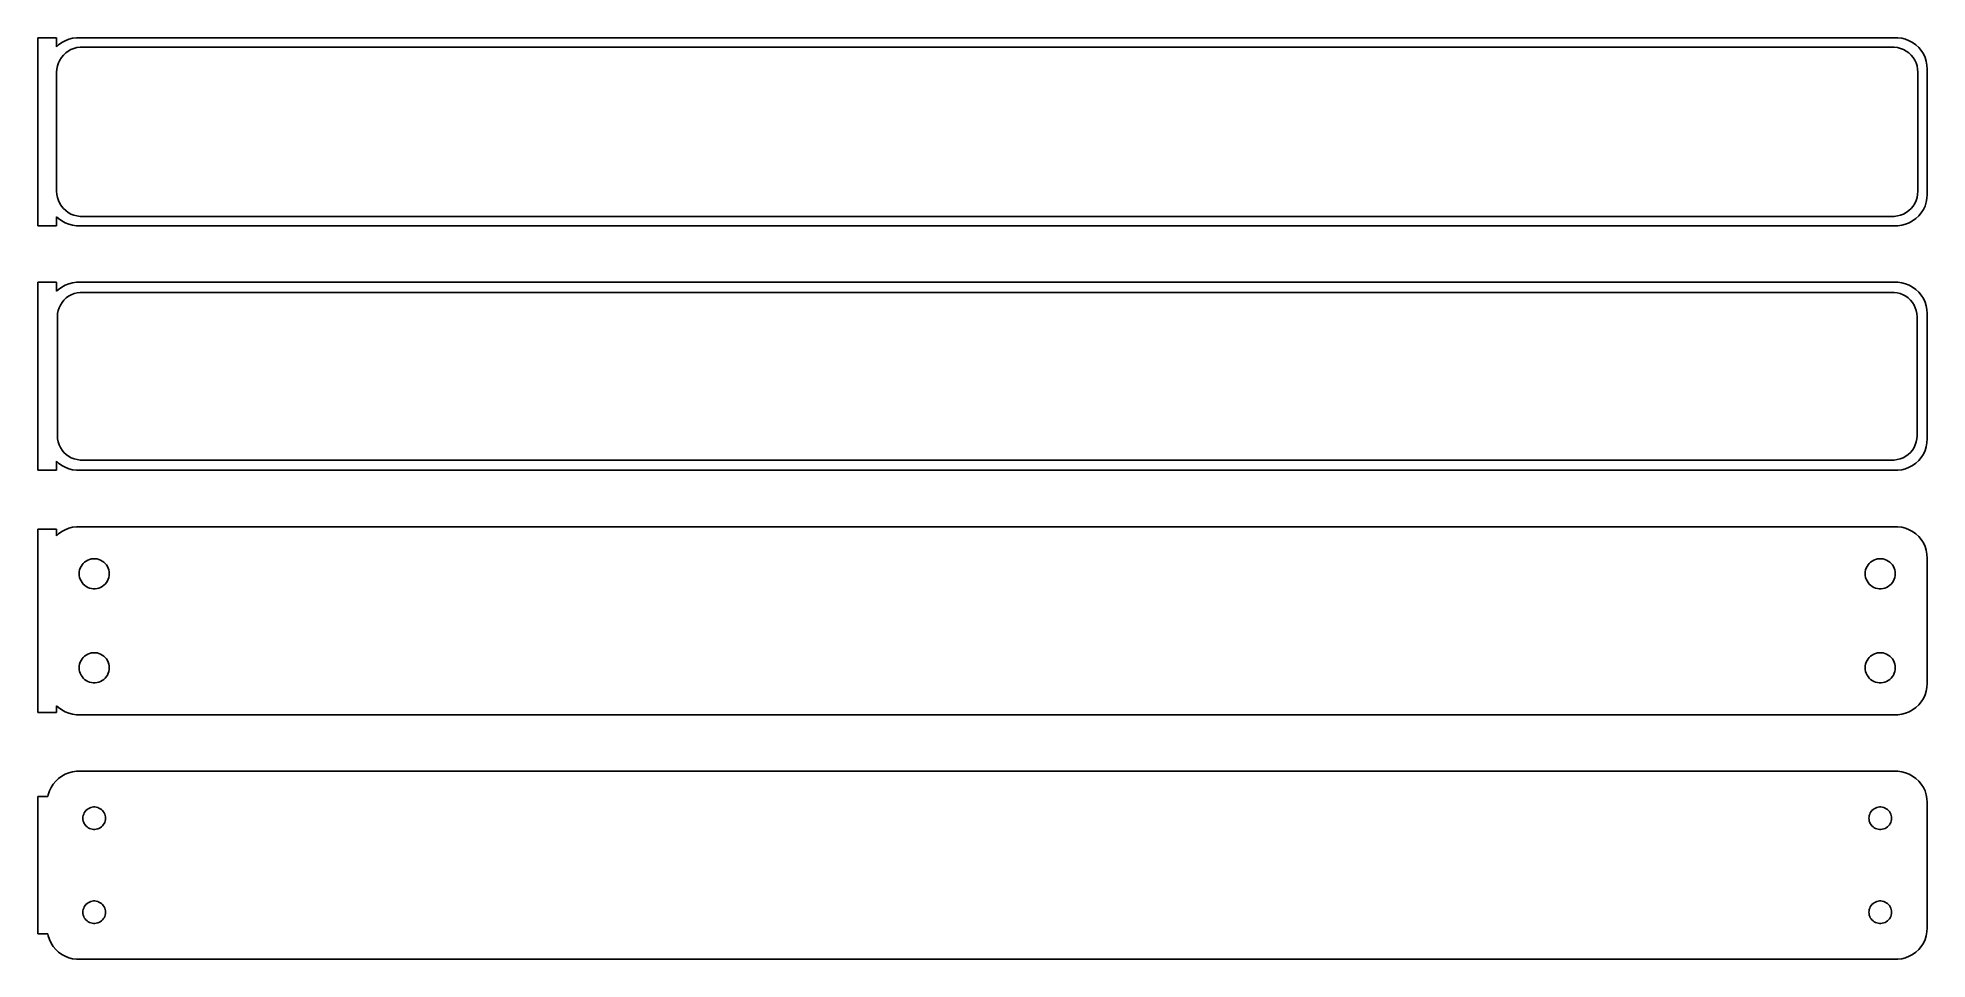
# Model space of a CAD drawing. Header units: metres. Extents: x -152 to 150, y 102 to 249.
import ezdxf

# ---------------------------------------------------------------- set-up
doc = ezdxf.new("R2010")
doc.units = ezdxf.units.M

msp = doc.modelspace()

# ---------------------------------------------------------------- linework, layer by layer
for p, q in [((-148.5, 248.99), (-151.5, 248.99)), ((-151.5, 248.99), (-151.5, 219.01)), ((-148.5, 247.559), (-148.5, 248.99)), ((-148.187, 247.853), (-148.5, 247.559)), ((-147.679, 248.222), (-148.187, 247.853)), ((-147.129, 248.524), (-147.679, 248.222)), ((-146.545, 248.755), (-147.129, 248.524)), ((-145.937, 248.911), (-146.545, 248.755)), ((-146.203, 247.119), (-145.736, 247.304)), ((-145.314, 248.99), (-145.937, 248.911)), ((-145.736, 247.304), (-145.25, 247.429)), ((145.314, 248.99), (-145.314, 248.99)), ((-145.25, 247.429), (-144.751, 247.492)), ((-144.751, 247.492), (144.751, 247.492)), ((144.751, 247.492), (145.25, 247.429)), ((145.25, 247.429), (145.736, 247.304)), ((145.937, 248.911), (145.314, 248.99)), ((145.736, 247.304), (146.203, 247.119)), ((146.545, 248.755), (145.937, 248.911)), ((147.129, 248.524), (146.545, 248.755)), ((147.679, 248.222), (147.129, 248.524)), ((148.187, 247.853), (147.679, 248.222)), ((148.645, 247.423), (148.187, 247.853)), ((149.045, 246.939), (148.645, 247.423)), ((-148.468, 244.001), (-148.374, 244.495)), ((-148.374, 244.495), (-148.219, 244.972)), ((-148.219, 244.972), (-148.005, 245.427)), ((-148.005, 245.427), (-147.736, 245.851)), ((-147.736, 245.851), (-147.416, 246.238)), ((-147.416, 246.238), (-147.05, 246.582)), ((-147.05, 246.582), (-146.643, 246.877)), ((-146.643, 246.877), (-146.203, 247.119)), ((146.203, 247.119), (146.643, 246.877)), ((146.643, 246.877), (147.05, 246.582)), ((147.05, 246.582), (147.416, 246.238)), ((147.416, 246.238), (147.736, 245.851)), ((147.736, 245.851), (148.005, 245.427)), ((148.005, 245.427), (148.219, 244.972)), ((148.219, 244.972), (148.374, 244.495)), ((148.374, 244.495), (148.468, 244.001)), ((149.382, 246.409), (149.045, 246.939)), ((149.649, 245.841), (149.382, 246.409)), ((149.843, 245.243), (149.649, 245.841)), ((149.961, 244.627), (149.843, 245.243)), ((150, 244), (149.961, 244.627)), ((-148.5, 243.5), (-148.468, 244.001)), ((-148.5, 224.5), (-148.5, 243.5)), ((148.468, 244.001), (148.5, 243.5)), ((148.5, 243.5), (148.5, 224.5)), ((150, 224), (150, 244)), ((-148.468, 223.999), (-148.5, 224.5)), ((-148.374, 223.505), (-148.468, 223.999)), ((-148.219, 223.028), (-148.374, 223.505)), ((148.374, 223.505), (148.219, 223.028)), ((148.468, 223.999), (148.374, 223.505)), ((148.5, 224.5), (148.468, 223.999)), ((149.843, 222.757), (149.961, 223.373)), ((149.961, 223.373), (150, 224)), ((-148.5, 220.441), (-148.187, 220.147)), ((-148.5, 219.01), (-148.5, 220.441)), ((-148.005, 222.573), (-148.219, 223.028)), ((-148.187, 220.147), (-147.679, 219.778)), ((-147.736, 222.149), (-148.005, 222.573)), ((-147.416, 221.762), (-147.736, 222.149)), ((-147.05, 221.418), (-147.416, 221.762)), ((-146.643, 221.123), (-147.05, 221.418)), ((-146.203, 220.881), (-146.643, 221.123)), ((-145.736, 220.696), (-146.203, 220.881)), ((-145.25, 220.571), (-145.736, 220.696)), ((-144.751, 220.508), (-145.25, 220.571)), ((144.751, 220.508), (-144.751, 220.508)), ((145.25, 220.571), (144.751, 220.508)), ((145.736, 220.696), (145.25, 220.571)), ((146.203, 220.881), (145.736, 220.696)), ((146.643, 221.123), (146.203, 220.881)), ((147.05, 221.418), (146.643, 221.123)), ((147.416, 221.762), (147.05, 221.418)), ((147.736, 222.149), (147.416, 221.762)), ((147.679, 219.778), (148.187, 220.147)), ((148.005, 222.573), (147.736, 222.149)), ((148.219, 223.028), (148.005, 222.573)), ((148.187, 220.147), (148.645, 220.577)), ((148.645, 220.577), (149.045, 221.061)), ((149.045, 221.061), (149.382, 221.591)), ((149.382, 221.591), (149.649, 222.159)), ((149.649, 222.159), (149.843, 222.757)), ((-151.5, 219.01), (-148.5, 219.01)), ((-147.679, 219.778), (-147.129, 219.476)), ((-147.129, 219.476), (-146.545, 219.245)), ((-146.545, 219.245), (-145.937, 219.089)), ((-145.937, 219.089), (-145.314, 219.01)), ((-145.314, 219.01), (145.314, 219.01)), ((145.314, 219.01), (145.937, 219.089)), ((145.937, 219.089), (146.545, 219.245)), ((146.545, 219.245), (147.129, 219.476)), ((147.129, 219.476), (147.679, 219.778)), ((-148.5, 209.99), (-151.5, 209.99)), ((-151.5, 209.99), (-151.5, 180.01)), ((-148.5, 208.559), (-148.5, 209.99)), ((-148.187, 208.853), (-148.5, 208.559)), ((-147.679, 209.222), (-148.187, 208.853)), ((-147.129, 209.524), (-147.679, 209.222)), ((-146.545, 209.755), (-147.129, 209.524)), ((-145.937, 209.911), (-146.545, 209.755)), ((-146.149, 208.004), (-145.697, 208.183)), ((-145.314, 209.99), (-145.937, 209.911)), ((-145.697, 208.183), (-145.226, 208.304)), ((145.314, 209.99), (-145.314, 209.99)), ((-145.226, 208.304), (-144.743, 208.365)), ((-144.743, 208.365), (144.743, 208.365)), ((144.743, 208.365), (145.226, 208.304)), ((145.226, 208.304), (145.697, 208.183)), ((145.937, 209.911), (145.314, 209.99)), ((145.697, 208.183), (146.149, 208.004)), ((146.545, 209.755), (145.937, 209.911)), ((147.129, 209.524), (146.545, 209.755)), ((147.679, 209.222), (147.129, 209.524)), ((148.187, 208.853), (147.679, 209.222)), ((148.645, 208.423), (148.187, 208.853)), ((149.045, 207.939), (148.645, 208.423)), ((-148.342, 204.985), (-148.251, 205.463)), ((-148.251, 205.463), (-148.101, 205.926)), ((-148.101, 205.926), (-147.894, 206.366)), ((-147.894, 206.366), (-147.633, 206.776)), ((-147.633, 206.776), (-147.323, 207.151)), ((-147.323, 207.151), (-146.969, 207.484)), ((-146.969, 207.484), (-146.575, 207.77)), ((-146.575, 207.77), (-146.149, 208.004)), ((146.149, 208.004), (146.575, 207.77)), ((146.575, 207.77), (146.969, 207.484)), ((146.969, 207.484), (147.323, 207.151)), ((147.323, 207.151), (147.633, 206.776)), ((147.633, 206.776), (147.894, 206.366)), ((147.894, 206.366), (148.101, 205.926)), ((148.101, 205.926), (148.251, 205.463)), ((148.251, 205.463), (148.342, 204.985)), ((149.382, 207.409), (149.045, 207.939)), ((149.649, 206.841), (149.382, 207.409)), ((149.843, 206.243), (149.649, 206.841)), ((149.961, 205.627), (149.843, 206.243)), ((150, 205), (149.961, 205.627)), ((-148.373, 204.5), (-148.342, 204.985)), ((-148.373, 185.5), (-148.373, 204.5)), ((148.342, 204.985), (148.373, 204.5)), ((148.373, 204.5), (148.373, 185.5)), ((150, 185), (150, 205)), ((-148.342, 185.015), (-148.373, 185.5)), ((-148.251, 184.537), (-148.342, 185.015)), ((-148.101, 184.074), (-148.251, 184.537)), ((-147.894, 183.634), (-148.101, 184.074)), ((148.101, 184.074), (147.894, 183.634)), ((148.251, 184.537), (148.101, 184.074)), ((148.342, 185.015), (148.251, 184.537)), ((148.373, 185.5), (148.342, 185.015)), ((149.843, 183.757), (149.961, 184.373)), ((149.961, 184.373), (150, 185)), ((-148.5, 181.441), (-148.187, 181.147)), ((-148.5, 180.01), (-148.5, 181.441)), ((-148.187, 181.147), (-147.679, 180.778)), ((-147.633, 183.224), (-147.894, 183.634)), ((-147.323, 182.849), (-147.633, 183.224)), ((-146.969, 182.516), (-147.323, 182.849)), ((-146.575, 182.23), (-146.969, 182.516)), ((-146.149, 181.996), (-146.575, 182.23)), ((-145.697, 181.817), (-146.149, 181.996)), ((-145.226, 181.696), (-145.697, 181.817)), ((-144.743, 181.635), (-145.226, 181.696)), ((144.743, 181.635), (-144.743, 181.635)), ((145.226, 181.696), (144.743, 181.635)), ((145.697, 181.817), (145.226, 181.696)), ((146.149, 181.996), (145.697, 181.817)), ((146.575, 182.23), (146.149, 181.996)), ((146.969, 182.516), (146.575, 182.23)), ((147.323, 182.849), (146.969, 182.516)), ((147.633, 183.224), (147.323, 182.849)), ((147.894, 183.634), (147.633, 183.224)), ((147.679, 180.778), (148.187, 181.147)), ((148.187, 181.147), (148.645, 181.577)), ((148.645, 181.577), (149.045, 182.061)), ((149.045, 182.061), (149.382, 182.591)), ((149.382, 182.591), (149.649, 183.159)), ((149.649, 183.159), (149.843, 183.757)), ((-151.5, 180.01), (-148.5, 180.01)), ((-147.679, 180.778), (-147.129, 180.476)), ((-147.129, 180.476), (-146.545, 180.245)), ((-146.545, 180.245), (-145.937, 180.089)), ((-145.937, 180.089), (-145.314, 180.01)), ((-145.314, 180.01), (145.314, 180.01)), ((145.314, 180.01), (145.937, 180.089)), ((145.937, 180.089), (146.545, 180.245)), ((146.545, 180.245), (147.129, 180.476)), ((147.129, 180.476), (147.679, 180.778)), ((-148.5, 170.615), (-151.5, 170.615)), ((-151.5, 170.615), (-151.5, 141.385)), ((-148.5, 169.559), (-148.5, 170.615)), ((-148.187, 169.853), (-148.5, 169.559)), ((-147.679, 170.222), (-148.187, 169.853)), ((-147.129, 170.524), (-147.679, 170.222)), ((-146.545, 170.755), (-147.129, 170.524)), ((-145.937, 170.911), (-146.545, 170.755)), ((-145.314, 170.99), (-145.937, 170.911)), ((145.314, 170.99), (-145.314, 170.99)), ((145.937, 170.911), (145.314, 170.99)), ((146.545, 170.755), (145.937, 170.911)), ((147.129, 170.524), (146.545, 170.755)), ((147.679, 170.222), (147.129, 170.524)), ((148.187, 169.853), (147.679, 170.222)), ((148.645, 169.423), (148.187, 169.853)), ((149.045, 168.939), (148.645, 169.423)), ((149.382, 168.409), (149.045, 168.939)), ((-143.242, 165.783), (-142.95, 165.857)), ((-142.95, 165.857), (-142.651, 165.895)), ((-142.651, 165.895), (-142.349, 165.895)), ((-142.349, 165.895), (-142.05, 165.857)), ((-142.05, 165.857), (-141.758, 165.783)), ((141.758, 165.783), (142.05, 165.857)), ((142.05, 165.857), (142.349, 165.895)), ((142.349, 165.895), (142.651, 165.895)), ((142.651, 165.895), (142.95, 165.857)), ((142.95, 165.857), (143.242, 165.783)), ((149.649, 167.841), (149.382, 168.409)), ((149.843, 167.243), (149.649, 167.841)), ((149.961, 166.627), (149.843, 167.243)), ((150, 166), (149.961, 166.627)), ((150, 146), (150, 166)), ((-144.9, 163.5), (-144.881, 163.801)), ((-144.881, 163.199), (-144.9, 163.5)), ((-144.881, 163.801), (-144.825, 164.097)), ((-144.825, 162.903), (-144.881, 163.199)), ((-144.825, 164.097), (-144.731, 164.383)), ((-144.731, 162.617), (-144.825, 162.903)), ((-144.731, 164.383), (-144.603, 164.656)), ((-144.603, 164.656), (-144.442, 164.911)), ((-144.442, 164.911), (-144.25, 165.143)), ((-144.25, 165.143), (-144.03, 165.349)), ((-144.03, 165.349), (-143.786, 165.526)), ((-143.786, 165.526), (-143.522, 165.672)), ((-143.522, 165.672), (-143.242, 165.783)), ((-141.758, 165.783), (-141.478, 165.672)), ((-141.478, 165.672), (-141.214, 165.526)), ((-141.214, 165.526), (-140.97, 165.349)), ((-140.97, 165.349), (-140.75, 165.143)), ((-140.75, 165.143), (-140.558, 164.911)), ((-140.558, 164.911), (-140.397, 164.656)), ((-140.397, 164.656), (-140.269, 164.383)), ((-140.269, 164.383), (-140.175, 164.097)), ((-140.175, 162.903), (-140.269, 162.617)), ((-140.175, 164.097), (-140.119, 163.801)), ((-140.119, 163.199), (-140.175, 162.903)), ((-140.119, 163.801), (-140.1, 163.5)), ((-140.1, 163.5), (-140.119, 163.199)), ((140.1, 163.5), (140.119, 163.801)), ((140.119, 163.199), (140.1, 163.5)), ((140.119, 163.801), (140.175, 164.097)), ((140.175, 162.903), (140.119, 163.199)), ((140.175, 164.097), (140.269, 164.383)), ((140.269, 162.617), (140.175, 162.903)), ((140.269, 164.383), (140.397, 164.656)), ((140.397, 164.656), (140.558, 164.911)), ((140.558, 164.911), (140.75, 165.143)), ((140.75, 165.143), (140.97, 165.349)), ((140.97, 165.349), (141.214, 165.526)), ((141.214, 165.526), (141.478, 165.672)), ((141.478, 165.672), (141.758, 165.783)), ((143.242, 165.783), (143.522, 165.672)), ((143.522, 165.672), (143.786, 165.526)), ((143.786, 165.526), (144.03, 165.349)), ((144.03, 165.349), (144.25, 165.143)), ((144.25, 165.143), (144.442, 164.911)), ((144.442, 164.911), (144.603, 164.656)), ((144.603, 164.656), (144.731, 164.383)), ((144.731, 164.383), (144.825, 164.097)), ((144.825, 162.903), (144.731, 162.617)), ((144.825, 164.097), (144.881, 163.801)), ((144.881, 163.199), (144.825, 162.903)), ((144.881, 163.801), (144.9, 163.5)), ((144.9, 163.5), (144.881, 163.199)), ((-144.603, 162.344), (-144.731, 162.617)), ((-144.442, 162.089), (-144.603, 162.344)), ((-144.25, 161.857), (-144.442, 162.089)), ((-144.03, 161.651), (-144.25, 161.857)), ((-143.786, 161.474), (-144.03, 161.651)), ((-143.522, 161.328), (-143.786, 161.474)), ((-143.242, 161.217), (-143.522, 161.328)), ((-142.95, 161.143), (-143.242, 161.217)), ((-142.651, 161.105), (-142.95, 161.143)), ((-142.349, 161.105), (-142.651, 161.105)), ((-142.05, 161.143), (-142.349, 161.105)), ((-141.758, 161.217), (-142.05, 161.143)), ((-141.478, 161.328), (-141.758, 161.217)), ((-141.214, 161.474), (-141.478, 161.328)), ((-140.97, 161.651), (-141.214, 161.474)), ((-140.75, 161.857), (-140.97, 161.651)), ((-140.558, 162.089), (-140.75, 161.857)), ((-140.397, 162.344), (-140.558, 162.089)), ((-140.269, 162.617), (-140.397, 162.344)), ((140.397, 162.344), (140.269, 162.617)), ((140.558, 162.089), (140.397, 162.344)), ((140.75, 161.857), (140.558, 162.089)), ((140.97, 161.651), (140.75, 161.857)), ((141.214, 161.474), (140.97, 161.651)), ((141.478, 161.328), (141.214, 161.474)), ((141.758, 161.217), (141.478, 161.328)), ((142.05, 161.143), (141.758, 161.217)), ((142.349, 161.105), (142.05, 161.143)), ((142.651, 161.105), (142.349, 161.105)), ((142.95, 161.143), (142.651, 161.105)), ((143.242, 161.217), (142.95, 161.143)), ((143.522, 161.328), (143.242, 161.217)), ((143.786, 161.474), (143.522, 161.328)), ((144.03, 161.651), (143.786, 161.474)), ((144.25, 161.857), (144.03, 161.651)), ((144.442, 162.089), (144.25, 161.857)), ((144.603, 162.344), (144.442, 162.089)), ((144.731, 162.617), (144.603, 162.344)), ((-143.522, 150.672), (-143.242, 150.783)), ((-143.242, 150.783), (-142.95, 150.857)), ((-142.95, 150.857), (-142.651, 150.895)), ((-142.651, 150.895), (-142.349, 150.895)), ((-142.349, 150.895), (-142.05, 150.857)), ((-142.05, 150.857), (-141.758, 150.783)), ((-141.758, 150.783), (-141.478, 150.672)), ((141.478, 150.672), (141.758, 150.783)), ((141.758, 150.783), (142.05, 150.857)), ((142.05, 150.857), (142.349, 150.895)), ((142.349, 150.895), (142.651, 150.895)), ((142.651, 150.895), (142.95, 150.857)), ((142.95, 150.857), (143.242, 150.783)), ((143.242, 150.783), (143.522, 150.672)), ((-144.9, 148.5), (-144.881, 148.801)), ((-144.881, 148.199), (-144.9, 148.5)), ((-144.881, 148.801), (-144.825, 149.097)), ((-144.825, 147.903), (-144.881, 148.199)), ((-144.825, 149.097), (-144.731, 149.383)), ((-144.731, 147.617), (-144.825, 147.903)), ((-144.731, 149.383), (-144.603, 149.656)), ((-144.603, 149.656), (-144.442, 149.911)), ((-144.442, 149.911), (-144.25, 150.143)), ((-144.25, 150.143), (-144.03, 150.349)), ((-144.03, 150.349), (-143.786, 150.526)), ((-143.786, 150.526), (-143.522, 150.672)), ((-141.478, 150.672), (-141.214, 150.526)), ((-141.214, 150.526), (-140.97, 150.349)), ((-140.97, 150.349), (-140.75, 150.143)), ((-140.75, 150.143), (-140.558, 149.911)), ((-140.558, 149.911), (-140.397, 149.656)), ((-140.397, 149.656), (-140.269, 149.383)), ((-140.269, 149.383), (-140.175, 149.097)), ((-140.175, 147.903), (-140.269, 147.617)), ((-140.175, 149.097), (-140.119, 148.801)), ((-140.119, 148.199), (-140.175, 147.903)), ((-140.119, 148.801), (-140.1, 148.5)), ((-140.1, 148.5), (-140.119, 148.199)), ((140.1, 148.5), (140.119, 148.801)), ((140.119, 148.199), (140.1, 148.5)), ((140.119, 148.801), (140.175, 149.097)), ((140.175, 147.903), (140.119, 148.199)), ((140.175, 149.097), (140.269, 149.383)), ((140.269, 147.617), (140.175, 147.903)), ((140.269, 149.383), (140.397, 149.656)), ((140.397, 149.656), (140.558, 149.911)), ((140.558, 149.911), (140.75, 150.143)), ((140.75, 150.143), (140.97, 150.349)), ((140.97, 150.349), (141.214, 150.526)), ((141.214, 150.526), (141.478, 150.672)), ((143.522, 150.672), (143.786, 150.526)), ((143.786, 150.526), (144.03, 150.349)), ((144.03, 150.349), (144.25, 150.143)), ((144.25, 150.143), (144.442, 149.911)), ((144.442, 149.911), (144.603, 149.656)), ((144.603, 149.656), (144.731, 149.383)), ((144.731, 149.383), (144.825, 149.097)), ((144.825, 147.903), (144.731, 147.617)), ((144.825, 149.097), (144.881, 148.801)), ((144.881, 148.199), (144.825, 147.903)), ((144.881, 148.801), (144.9, 148.5)), ((144.9, 148.5), (144.881, 148.199)), ((-144.603, 147.344), (-144.731, 147.617)), ((-144.442, 147.089), (-144.603, 147.344)), ((-144.25, 146.857), (-144.442, 147.089)), ((-144.03, 146.651), (-144.25, 146.857)), ((-143.786, 146.474), (-144.03, 146.651)), ((-143.522, 146.328), (-143.786, 146.474)), ((-143.242, 146.217), (-143.522, 146.328)), ((-142.95, 146.143), (-143.242, 146.217)), ((-142.651, 146.105), (-142.95, 146.143)), ((-142.349, 146.105), (-142.651, 146.105)), ((-142.05, 146.143), (-142.349, 146.105)), ((-141.758, 146.217), (-142.05, 146.143)), ((-141.478, 146.328), (-141.758, 146.217)), ((-141.214, 146.474), (-141.478, 146.328)), ((-140.97, 146.651), (-141.214, 146.474)), ((-140.75, 146.857), (-140.97, 146.651)), ((-140.558, 147.089), (-140.75, 146.857)), ((-140.397, 147.344), (-140.558, 147.089)), ((-140.269, 147.617), (-140.397, 147.344)), ((140.397, 147.344), (140.269, 147.617)), ((140.558, 147.089), (140.397, 147.344)), ((140.75, 146.857), (140.558, 147.089)), ((140.97, 146.651), (140.75, 146.857)), ((141.214, 146.474), (140.97, 146.651)), ((141.478, 146.328), (141.214, 146.474)), ((141.758, 146.217), (141.478, 146.328)), ((142.05, 146.143), (141.758, 146.217)), ((142.349, 146.105), (142.05, 146.143)), ((142.651, 146.105), (142.349, 146.105)), ((142.95, 146.143), (142.651, 146.105)), ((143.242, 146.217), (142.95, 146.143)), ((143.522, 146.328), (143.242, 146.217)), ((143.786, 146.474), (143.522, 146.328)), ((144.03, 146.651), (143.786, 146.474)), ((144.25, 146.857), (144.03, 146.651)), ((144.442, 147.089), (144.25, 146.857)), ((144.603, 147.344), (144.442, 147.089)), ((144.731, 147.617), (144.603, 147.344)), ((149.649, 144.159), (149.843, 144.757)), ((149.843, 144.757), (149.961, 145.373)), ((149.961, 145.373), (150, 146)), ((-148.5, 141.385), (-148.5, 142.441)), ((-148.5, 142.441), (-148.187, 142.147)), ((-148.187, 142.147), (-147.679, 141.778)), ((-147.679, 141.778), (-147.129, 141.476)), ((147.129, 141.476), (147.679, 141.778)), ((147.679, 141.778), (148.187, 142.147)), ((148.187, 142.147), (148.645, 142.577)), ((148.645, 142.577), (149.045, 143.061)), ((149.045, 143.061), (149.382, 143.591)), ((149.382, 143.591), (149.649, 144.159)), ((-151.5, 141.385), (-148.5, 141.385)), ((-147.129, 141.476), (-146.545, 141.245)), ((-146.545, 141.245), (-145.937, 141.089)), ((-145.937, 141.089), (-145.314, 141.01)), ((-145.314, 141.01), (145.314, 141.01)), ((145.314, 141.01), (145.937, 141.089)), ((145.937, 141.089), (146.545, 141.245)), ((146.545, 141.245), (147.129, 141.476)), ((-149.045, 129.939), (-149.382, 129.409)), ((-148.645, 130.423), (-149.045, 129.939)), ((-148.187, 130.853), (-148.645, 130.423)), ((-147.679, 131.222), (-148.187, 130.853)), ((-147.129, 131.524), (-147.679, 131.222)), ((-146.545, 131.755), (-147.129, 131.524)), ((-145.937, 131.911), (-146.545, 131.755)), ((-145.314, 131.99), (-145.937, 131.911)), ((145.314, 131.99), (-145.314, 131.99)), ((145.937, 131.911), (145.314, 131.99)), ((146.545, 131.755), (145.937, 131.911)), ((147.129, 131.524), (146.545, 131.755)), ((147.679, 131.222), (147.129, 131.524)), ((148.187, 130.853), (147.679, 131.222)), ((148.645, 130.423), (148.187, 130.853)), ((149.045, 129.939), (148.645, 130.423)), ((149.382, 129.409), (149.045, 129.939)), ((-149.9, 127.944), (-151.5, 127.944)), ((-151.5, 127.944), (-151.5, 106.056)), ((-149.843, 128.243), (-149.9, 127.944)), ((-149.649, 128.841), (-149.843, 128.243)), ((-149.382, 129.409), (-149.649, 128.841)), ((149.649, 128.841), (149.382, 129.409)), ((149.843, 128.243), (149.649, 128.841)), ((149.961, 127.627), (149.843, 128.243)), ((150, 127), (149.961, 127.627)), ((150, 107), (150, 127)), ((-144.3, 124.5), (-144.286, 124.726)), ((-144.286, 124.274), (-144.3, 124.5)), ((-144.286, 124.726), (-144.243, 124.948)), ((-144.243, 124.052), (-144.286, 124.274)), ((-144.243, 124.948), (-144.174, 125.163)), ((-144.174, 123.837), (-144.243, 124.052)), ((-144.174, 125.163), (-144.077, 125.367)), ((-144.077, 123.633), (-144.174, 123.837)), ((-144.077, 125.367), (-143.956, 125.558)), ((-143.956, 123.442), (-144.077, 123.633)), ((-143.956, 125.558), (-143.812, 125.732)), ((-143.812, 125.732), (-143.647, 125.887)), ((-143.647, 125.887), (-143.464, 126.02)), ((-143.464, 126.02), (-143.266, 126.129)), ((-143.266, 126.129), (-143.056, 126.212)), ((-143.056, 126.212), (-142.837, 126.268)), ((-142.837, 126.268), (-142.613, 126.296)), ((-142.613, 126.296), (-142.387, 126.296)), ((-142.387, 126.296), (-142.163, 126.268)), ((-142.163, 126.268), (-141.944, 126.212)), ((-141.944, 126.212), (-141.734, 126.129)), ((-141.734, 126.129), (-141.536, 126.02)), ((-141.536, 126.02), (-141.353, 125.887)), ((-141.353, 125.887), (-141.188, 125.732)), ((-141.188, 125.732), (-141.044, 125.558)), ((-141.044, 125.558), (-140.923, 125.367)), ((-140.923, 123.633), (-141.044, 123.442)), ((-140.923, 125.367), (-140.826, 125.163)), ((-140.826, 123.837), (-140.923, 123.633)), ((-140.826, 125.163), (-140.757, 124.948)), ((-140.757, 124.052), (-140.826, 123.837)), ((-140.757, 124.948), (-140.714, 124.726)), ((-140.714, 124.274), (-140.757, 124.052)), ((-140.714, 124.726), (-140.7, 124.5)), ((-140.7, 124.5), (-140.714, 124.274)), ((140.7, 124.5), (140.714, 124.726)), ((140.714, 124.274), (140.7, 124.5)), ((140.714, 124.726), (140.757, 124.948)), ((140.757, 124.052), (140.714, 124.274)), ((140.757, 124.948), (140.826, 125.163)), ((140.826, 123.837), (140.757, 124.052)), ((140.826, 125.163), (140.923, 125.367)), ((140.923, 123.633), (140.826, 123.837)), ((140.923, 125.367), (141.044, 125.558)), ((141.044, 123.442), (140.923, 123.633)), ((141.044, 125.558), (141.188, 125.732)), ((141.188, 125.732), (141.353, 125.887)), ((141.353, 125.887), (141.536, 126.02)), ((141.536, 126.02), (141.734, 126.129)), ((141.734, 126.129), (141.944, 126.212)), ((141.944, 126.212), (142.163, 126.268)), ((142.163, 126.268), (142.387, 126.296)), ((142.387, 126.296), (142.613, 126.296)), ((142.613, 126.296), (142.837, 126.268)), ((142.837, 126.268), (143.056, 126.212)), ((143.056, 126.212), (143.266, 126.129)), ((143.266, 126.129), (143.464, 126.02)), ((143.464, 126.02), (143.647, 125.887)), ((143.647, 125.887), (143.812, 125.732)), ((143.812, 125.732), (143.956, 125.558)), ((143.956, 125.558), (144.077, 125.367)), ((144.077, 123.633), (143.956, 123.442)), ((144.077, 125.367), (144.174, 125.163)), ((144.174, 123.837), (144.077, 123.633)), ((144.174, 125.163), (144.243, 124.948)), ((144.243, 124.052), (144.174, 123.837)), ((144.243, 124.948), (144.286, 124.726)), ((144.286, 124.274), (144.243, 124.052)), ((144.286, 124.726), (144.3, 124.5)), ((144.3, 124.5), (144.286, 124.274)), ((-143.812, 123.268), (-143.956, 123.442)), ((-143.647, 123.113), (-143.812, 123.268)), ((-143.464, 122.98), (-143.647, 123.113)), ((-143.266, 122.871), (-143.464, 122.98)), ((-143.056, 122.788), (-143.266, 122.871)), ((-142.837, 122.732), (-143.056, 122.788)), ((-142.613, 122.704), (-142.837, 122.732)), ((-142.387, 122.704), (-142.613, 122.704)), ((-142.163, 122.732), (-142.387, 122.704)), ((-141.944, 122.788), (-142.163, 122.732)), ((-141.734, 122.871), (-141.944, 122.788)), ((-141.536, 122.98), (-141.734, 122.871)), ((-141.353, 123.113), (-141.536, 122.98)), ((-141.188, 123.268), (-141.353, 123.113)), ((-141.044, 123.442), (-141.188, 123.268)), ((141.188, 123.268), (141.044, 123.442)), ((141.353, 123.113), (141.188, 123.268)), ((141.536, 122.98), (141.353, 123.113)), ((141.734, 122.871), (141.536, 122.98)), ((141.944, 122.788), (141.734, 122.871)), ((142.163, 122.732), (141.944, 122.788)), ((142.387, 122.704), (142.163, 122.732)), ((142.613, 122.704), (142.387, 122.704)), ((142.837, 122.732), (142.613, 122.704)), ((143.056, 122.788), (142.837, 122.732)), ((143.266, 122.871), (143.056, 122.788)), ((143.464, 122.98), (143.266, 122.871)), ((143.647, 123.113), (143.464, 122.98)), ((143.812, 123.268), (143.647, 123.113)), ((143.956, 123.442), (143.812, 123.268)), ((-144.3, 109.5), (-144.286, 109.726)), ((-144.286, 109.274), (-144.3, 109.5)), ((-144.286, 109.726), (-144.243, 109.948)), ((-144.243, 109.052), (-144.286, 109.274)), ((-144.243, 109.948), (-144.174, 110.163)), ((-144.174, 108.837), (-144.243, 109.052)), ((-144.174, 110.163), (-144.077, 110.367)), ((-144.077, 108.633), (-144.174, 108.837)), ((-144.077, 110.367), (-143.956, 110.558)), ((-143.956, 108.442), (-144.077, 108.633)), ((-143.956, 110.558), (-143.812, 110.732)), ((-143.812, 110.732), (-143.647, 110.887)), ((-143.647, 110.887), (-143.464, 111.02)), ((-143.464, 111.02), (-143.266, 111.129)), ((-143.266, 111.129), (-143.056, 111.212)), ((-143.056, 111.212), (-142.837, 111.268)), ((-142.837, 111.268), (-142.613, 111.296)), ((-142.613, 111.296), (-142.387, 111.296)), ((-142.387, 111.296), (-142.163, 111.268)), ((-142.163, 111.268), (-141.944, 111.212)), ((-141.944, 111.212), (-141.734, 111.129)), ((-141.734, 111.129), (-141.536, 111.02)), ((-141.536, 111.02), (-141.353, 110.887)), ((-141.353, 110.887), (-141.188, 110.732)), ((-141.188, 110.732), (-141.044, 110.558)), ((-141.044, 110.558), (-140.923, 110.367)), ((-140.923, 108.633), (-141.044, 108.442)), ((-140.923, 110.367), (-140.826, 110.163)), ((-140.826, 108.837), (-140.923, 108.633)), ((-140.826, 110.163), (-140.757, 109.948)), ((-140.757, 109.052), (-140.826, 108.837)), ((-140.757, 109.948), (-140.714, 109.726)), ((-140.714, 109.274), (-140.757, 109.052)), ((-140.714, 109.726), (-140.7, 109.5)), ((-140.7, 109.5), (-140.714, 109.274)), ((140.7, 109.5), (140.714, 109.726)), ((140.714, 109.274), (140.7, 109.5)), ((140.714, 109.726), (140.757, 109.948)), ((140.757, 109.052), (140.714, 109.274)), ((140.757, 109.948), (140.826, 110.163)), ((140.826, 108.837), (140.757, 109.052)), ((140.826, 110.163), (140.923, 110.367)), ((140.923, 108.633), (140.826, 108.837)), ((140.923, 110.367), (141.044, 110.558)), ((141.044, 108.442), (140.923, 108.633)), ((141.044, 110.558), (141.188, 110.732)), ((141.188, 110.732), (141.353, 110.887)), ((141.353, 110.887), (141.536, 111.02)), ((141.536, 111.02), (141.734, 111.129)), ((141.734, 111.129), (141.944, 111.212)), ((141.944, 111.212), (142.163, 111.268)), ((142.163, 111.268), (142.387, 111.296)), ((142.387, 111.296), (142.613, 111.296)), ((142.613, 111.296), (142.837, 111.268)), ((142.837, 111.268), (143.056, 111.212)), ((143.056, 111.212), (143.266, 111.129)), ((143.266, 111.129), (143.464, 111.02)), ((143.464, 111.02), (143.647, 110.887)), ((143.647, 110.887), (143.812, 110.732)), ((143.812, 110.732), (143.956, 110.558)), ((143.956, 110.558), (144.077, 110.367)), ((144.077, 108.633), (143.956, 108.442)), ((144.077, 110.367), (144.174, 110.163)), ((144.174, 108.837), (144.077, 108.633)), ((144.174, 110.163), (144.243, 109.948)), ((144.243, 109.052), (144.174, 108.837)), ((144.243, 109.948), (144.286, 109.726)), ((144.286, 109.274), (144.243, 109.052)), ((144.286, 109.726), (144.3, 109.5)), ((144.3, 109.5), (144.286, 109.274)), ((-151.5, 106.056), (-149.9, 106.056)), ((-149.9, 106.056), (-149.843, 105.757)), ((-149.843, 105.757), (-149.649, 105.159)), ((-143.812, 108.268), (-143.956, 108.442)), ((-143.647, 108.113), (-143.812, 108.268)), ((-143.464, 107.98), (-143.647, 108.113)), ((-143.266, 107.871), (-143.464, 107.98)), ((-143.056, 107.788), (-143.266, 107.871)), ((-142.837, 107.732), (-143.056, 107.788)), ((-142.613, 107.704), (-142.837, 107.732)), ((-142.387, 107.704), (-142.613, 107.704)), ((-142.163, 107.732), (-142.387, 107.704)), ((-141.944, 107.788), (-142.163, 107.732)), ((-141.734, 107.871), (-141.944, 107.788)), ((-141.536, 107.98), (-141.734, 107.871)), ((-141.353, 108.113), (-141.536, 107.98)), ((-141.188, 108.268), (-141.353, 108.113)), ((-141.044, 108.442), (-141.188, 108.268)), ((141.188, 108.268), (141.044, 108.442)), ((141.353, 108.113), (141.188, 108.268)), ((141.536, 107.98), (141.353, 108.113)), ((141.734, 107.871), (141.536, 107.98)), ((141.944, 107.788), (141.734, 107.871)), ((142.163, 107.732), (141.944, 107.788)), ((142.387, 107.704), (142.163, 107.732)), ((142.613, 107.704), (142.387, 107.704)), ((142.837, 107.732), (142.613, 107.704)), ((143.056, 107.788), (142.837, 107.732)), ((143.266, 107.871), (143.056, 107.788)), ((143.464, 107.98), (143.266, 107.871)), ((143.647, 108.113), (143.464, 107.98)), ((143.812, 108.268), (143.647, 108.113)), ((143.956, 108.442), (143.812, 108.268)), ((149.649, 105.159), (149.843, 105.757)), ((149.843, 105.757), (149.961, 106.373)), ((149.961, 106.373), (150, 107)), ((-149.649, 105.159), (-149.382, 104.591)), ((-149.382, 104.591), (-149.045, 104.061)), ((-149.045, 104.061), (-148.645, 103.577)), ((-148.645, 103.577), (-148.187, 103.147)), ((-148.187, 103.147), (-147.679, 102.778)), ((-147.679, 102.778), (-147.129, 102.476)), ((147.129, 102.476), (147.679, 102.778)), ((147.679, 102.778), (148.187, 103.147)), ((148.187, 103.147), (148.645, 103.577)), ((148.645, 103.577), (149.045, 104.061)), ((149.045, 104.061), (149.382, 104.591)), ((149.382, 104.591), (149.649, 105.159)), ((-147.129, 102.476), (-146.545, 102.245)), ((-146.545, 102.245), (-145.937, 102.089)), ((-145.937, 102.089), (-145.314, 102.01)), ((-145.314, 102.01), (145.314, 102.01)), ((145.314, 102.01), (145.937, 102.089)), ((145.937, 102.089), (146.545, 102.245)), ((146.545, 102.245), (147.129, 102.476))]:
    msp.add_line(p, q)

doc.saveas('drawing.dxf')
